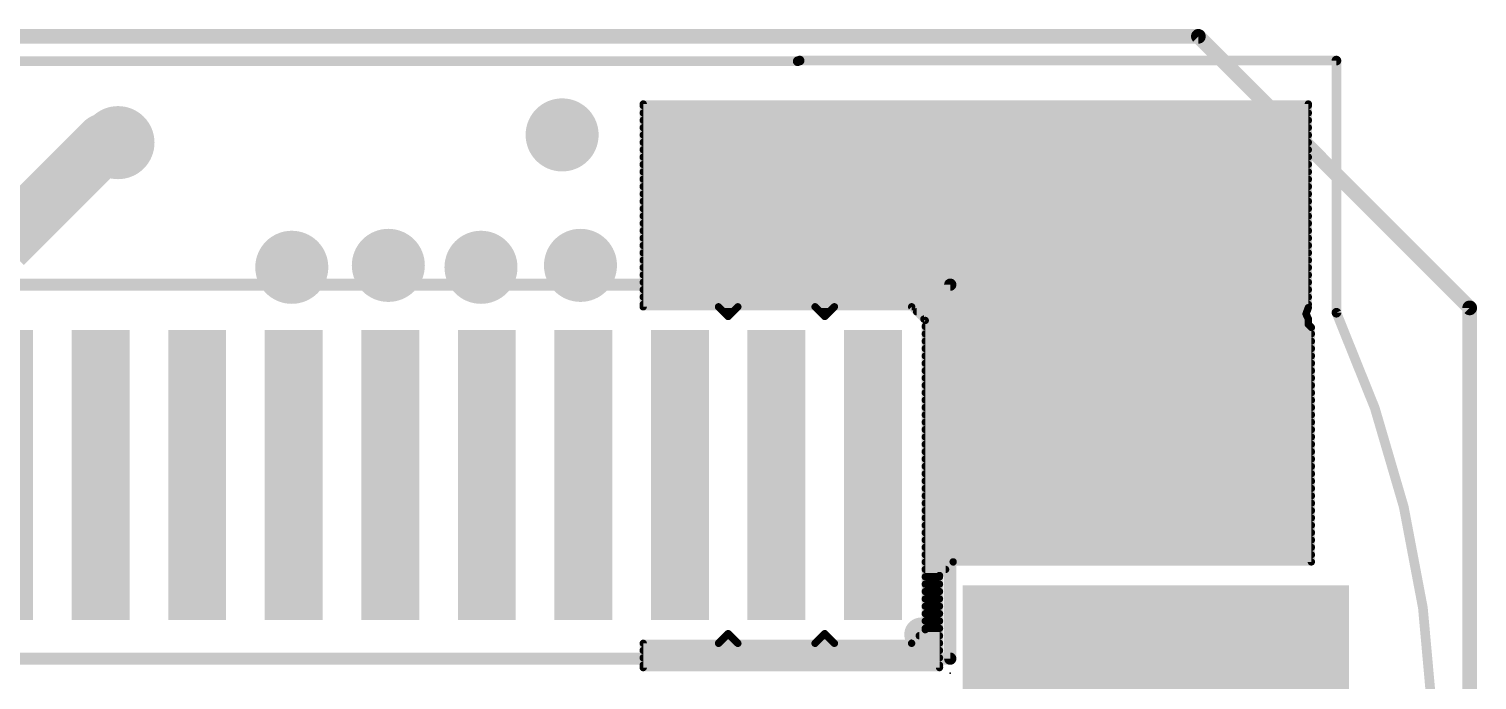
# Model space of a CAD drawing. Extents: x 82 to 105.8, y 80.8 to 99.8.
# Drawn here: x 90.79 to 105.79, y 93.04 to 99.78 of the extents above; entities that cross this region are included whole.
import ezdxf

# ---------------------------------------------------------------- set-up
doc = ezdxf.new("R2010")
doc.units = 0
for name, color, linetype in [('16', 132, 'CONTINUOUS'), ('18', 110, 'CONTINUOUS'), ('20', 31, 'CONTINUOUS'), ('22', 253, 'CONTINUOUS'), ('24', 53, 'CONTINUOUS')]:
    doc.layers.add(name, color=color, linetype=linetype)

# ---------------------------------------------------------------- blocks, each defined once
blk = doc.blocks.new('RECT')
blk.add_solid([(-0.5, -0.5), (0.5, -0.5), (-0.5, 0.5), (0.5, 0.5)])
blk = doc.blocks.new('PIE')
at = {"const_width": 0.5}
blk.add_lwpolyline([(0, -0.25, 1), (0, 0.25, 1), (0, -0.25)], format="xyb", dxfattribs=at)
blk = doc.blocks.new('ROUNDV')
at = {"const_width": 0.5}
blk.add_lwpolyline([(0, -0.25, 1), (0, 0.25, 1), (0, -0.25)], format="xyb", dxfattribs=at)

msp = doc.modelspace()

# ---------------------------------------------------------------- linework, layer by layer
at = {"layer": '16'}
for points, const_width in [([(86.49, 99.7), (102.9, 99.7)], 0.1524), ([(102.9, 99.7), (105.71, 96.89)], 0.1524), ([(97.15, 96.9013), (97.15, 99)], 0.0762), ([(97.15, 99), (104.0387, 99)], 0.0762), ([(97.15, 98.9838), (104.0387, 98.9838)], 0.0762), ([(104.0387, 99), (104.0387, 96.892)], 0.0762), ([(91.57, 98.6), (90.52, 97.55)], 0.6096), ([(91.71, 98.6), (91.57, 98.6)], 0.6096), ([(97.15, 98.9076), (104.0387, 98.9076)], 0.0762), ([(97.15, 98.8314), (104.0387, 98.8314)], 0.0762), ([(97.15, 98.7552), (104.0387, 98.7552)], 0.0762), ([(97.15, 98.679), (104.0387, 98.679)], 0.0762), ([(97.15, 98.6028), (104.0387, 98.6028)], 0.0762), ([(97.15, 98.5266), (104.0387, 98.5266)], 0.0762), ([(97.15, 98.4504), (104.0387, 98.4504)], 0.0762), ([(97.15, 98.3742), (104.0387, 98.3742)], 0.0762), ([(97.15, 98.298), (104.0387, 98.298)], 0.0762), ([(97.15, 98.2218), (104.0387, 98.2218)], 0.0762), ([(97.15, 98.1456), (104.0387, 98.1456)], 0.0762), ([(97.15, 98.0694), (104.0387, 98.0694)], 0.0762), ([(97.15, 97.9932), (104.0387, 97.9932)], 0.0762), ([(97.15, 97.917), (104.0387, 97.917)], 0.0762), ([(97.15, 97.8408), (104.0387, 97.8408)], 0.0762), ([(97.15, 97.7646), (104.0387, 97.7646)], 0.0762), ([(97.15, 97.6884), (104.0387, 97.6884)], 0.0762), ([(97.15, 97.6122), (104.0387, 97.6122)], 0.0762), ([(97.15, 97.536), (104.0387, 97.536)], 0.0762), ([(97.15, 97.4598), (104.0387, 97.4598)], 0.0762), ([(97.15, 97.3836), (104.0387, 97.3836)], 0.0762), ([(97.15, 97.3074), (104.0387, 97.3074)], 0.0762), ([(97.15, 97.2312), (104.0387, 97.2312)], 0.0762), ([(97.15, 97.155), (104.0387, 97.155)], 0.0762), ([(97.15, 97.0788), (104.0387, 97.0788)], 0.0762), ([(97.15, 97.0026), (104.0387, 97.0026)], 0.0762), ([(97.15, 96.9264), (104.0387, 96.9264)], 0.0762), ([(97.93, 96.9013), (97.15, 96.9013)], 0.0762), ([(98.03, 96.8012), (97.93, 96.9013)], 0.0762), ([(98.13, 96.9013), (98.03, 96.8012)], 0.0762), ([(98.93, 96.9013), (98.13, 96.9013)], 0.0762), ([(99.03, 96.8012), (98.93, 96.9013)], 0.0762), ([(99.13, 96.9013), (99.03, 96.8012)], 0.0762), ([(99.93, 96.9013), (99.13, 96.9013)], 0.0762), ([(100.0713, 96.76), (99.93, 96.9013)], 0.0762), ([(104.0387, 96.892), (104.0149, 96.8277)], 0.0762), ([(105.71, 96.89), (105.71, 80.9)], 0.1524), ([(97.981, 96.8502), (98.079, 96.8502)], 0.0762), ([(98.981, 96.8502), (99.079, 96.8502)], 0.0762), ([(99.981, 96.8502), (104.0233, 96.8502)], 0.0762), ([(100.0572, 96.774), (104.0387, 96.774)], 0.0762), ([(100.0713, 93.56), (100.0713, 96.76)], 0.0762), ([(104.0149, 96.8277), (104.0387, 96.7761)], 0.0762), ([(104.0387, 96.7761), (104.0387, 96.7193)], 0.0762), ([(104.0387, 96.7193), (104.07, 96.688)], 0.0762), ([(100.0713, 96.6978), (104.0602, 96.6978)], 0.0762), ([(100.0713, 96.6216), (104.07, 96.6216)], 0.0762), ([(104.07, 96.688), (104.07, 94.2613)], 0.0762), ([(100.0713, 96.5454), (104.07, 96.5454)], 0.0762), ([(100.0713, 96.4692), (104.07, 96.4692)], 0.0762), ([(100.0713, 96.393), (104.07, 96.393)], 0.0762), ([(100.0713, 96.3168), (104.07, 96.3168)], 0.0762), ([(100.0713, 96.2406), (104.07, 96.2406)], 0.0762), ([(100.0713, 96.1644), (104.07, 96.1644)], 0.0762), ([(100.0713, 96.0882), (104.07, 96.0882)], 0.0762), ([(100.0713, 96.012), (104.07, 96.012)], 0.0762), ([(100.0713, 95.9358), (104.07, 95.9358)], 0.0762), ([(100.0713, 95.8596), (104.07, 95.8596)], 0.0762), ([(100.0713, 95.7834), (104.07, 95.7834)], 0.0762), ([(100.0713, 95.7072), (104.07, 95.7072)], 0.0762), ([(100.0713, 95.631), (104.07, 95.631)], 0.0762), ([(100.0713, 95.5548), (104.07, 95.5548)], 0.0762), ([(100.0713, 95.4786), (104.07, 95.4786)], 0.0762), ([(100.0713, 95.4024), (104.07, 95.4024)], 0.0762), ([(100.0713, 95.3262), (104.07, 95.3262)], 0.0762), ([(100.0713, 95.25), (104.07, 95.25)], 0.0762), ([(100.0713, 95.1738), (104.07, 95.1738)], 0.0762), ([(100.0713, 95.0976), (104.07, 95.0976)], 0.0762), ([(100.0713, 95.0214), (104.07, 95.0214)], 0.0762), ([(100.0713, 94.9452), (104.07, 94.9452)], 0.0762), ([(100.0713, 94.869), (104.07, 94.869)], 0.0762), ([(100.0713, 94.7928), (104.07, 94.7928)], 0.0762), ([(100.0713, 94.7166), (104.07, 94.7166)], 0.0762), ([(100.0713, 94.6404), (104.07, 94.6404)], 0.0762), ([(100.0713, 94.5642), (104.07, 94.5642)], 0.0762), ([(100.0713, 94.488), (104.07, 94.488)], 0.0762), ([(100.0713, 94.4118), (104.07, 94.4118)], 0.0762), ([(100.0713, 94.3356), (104.07, 94.3356)], 0.0762), ([(100.0713, 94.2594), (100.3582, 94.2594)], 0.0762), ([(100.0713, 94.1832), (100.282, 94.1832)], 0.0762), ([(100.36, 94.2613), (100.2187, 94.12)], 0.0762), ([(104.07, 94.2613), (100.36, 94.2613)], 0.0762), ([(100.0713, 94.107), (100.2187, 94.107)], 0.0762), ([(100.0713, 94.0308), (100.2187, 94.0308)], 0.0762), ([(100.2187, 94.12), (100.2187, 93.1677)], 0.0762), ([(100.0713, 93.9546), (100.2187, 93.9546)], 0.0762), ([(100.0713, 93.8784), (100.2187, 93.8784)], 0.0762), ([(100.0713, 93.8022), (100.2187, 93.8022)], 0.0762), ([(100.0713, 93.726), (100.2187, 93.726)], 0.0762), ([(99.93, 93.4187), (100.0713, 93.56)], 0.0762), ([(100.0713, 93.6498), (100.2187, 93.6498)], 0.0762), ([(100.0713, 93.5736), (100.2187, 93.5736)], 0.0762), ([(97.15, 93.4187), (97.93, 93.4187)], 0.0762), ([(97.15, 93.1677), (97.15, 93.4187)], 0.0762), ([(97.93, 93.4187), (98.03, 93.5188)], 0.0762), ([(97.9325, 93.4212), (98.1275, 93.4212)], 0.0762), ([(98.0087, 93.4974), (98.0513, 93.4974)], 0.0762), ([(98.03, 93.5188), (98.13, 93.4187)], 0.0762), ([(98.13, 93.4187), (98.93, 93.4187)], 0.0762), ([(98.93, 93.4187), (99.03, 93.5188)], 0.0762), ([(98.9325, 93.4212), (99.1275, 93.4212)], 0.0762), ([(99.0087, 93.4974), (99.0513, 93.4974)], 0.0762), ([(99.03, 93.5188), (99.13, 93.4187)], 0.0762), ([(99.13, 93.4187), (99.93, 93.4187)], 0.0762), ([(99.9325, 93.4212), (100.2187, 93.4212)], 0.0762), ([(100.0087, 93.4974), (100.2187, 93.4974)], 0.0762), ([(97.15, 93.345), (100.2187, 93.345)], 0.0762), ([(97.15, 93.2688), (100.2187, 93.2688)], 0.0762), ([(97.15, 93.1926), (100.2187, 93.1926)], 0.0762), ([(100.2187, 93.1677), (97.15, 93.1677)], 0.0762)]:
    msp.add_lwpolyline(points, dxfattribs=dict(at, const_width=const_width))
for points, const_width in [([(102.9269, 99.7269, 1), (102.8731, 99.6731)], 0.0762), ([(102.9, 99.6619, 1), (102.9, 99.7381)], 0.0762), ([(97.169, 99, 1), (97.131, 99)], 0.0381), ([(97.15, 99.019, 1), (97.15, 98.981)], 0.0381), ([(97.15, 99.0028, 1), (97.15, 98.9648)], 0.0381), ([(104.0577, 99, 1), (104.0197, 99)], 0.0381), ([(104.0387, 98.981, 1), (104.0387, 99.019)], 0.0381), ([(104.0387, 98.9648, 1), (104.0387, 99.0028)], 0.0381), ([(91.57, 98.7524, 1), (91.57, 98.4476)], 0.3048), ([(91.6778, 98.4922, 1), (91.4622, 98.7078)], 0.3048), ([(91.71, 98.4476, 1), (91.71, 98.7524)], 0.3048), ([(97.15, 98.9266, 1), (97.15, 98.8886)], 0.0381), ([(97.15, 98.8504, 1), (97.15, 98.8124)], 0.0381), ([(104.0387, 98.8886, 1), (104.0387, 98.9266)], 0.0381), ([(104.0387, 98.8124, 1), (104.0387, 98.8504)], 0.0381), ([(97.15, 98.7742, 1), (97.15, 98.7362)], 0.0381), ([(97.15, 98.698, 1), (97.15, 98.66)], 0.0381), ([(104.0387, 98.7362, 1), (104.0387, 98.7742)], 0.0381), ([(104.0387, 98.66, 1), (104.0387, 98.698)], 0.0381), ([(97.15, 98.6218, 1), (97.15, 98.5838)], 0.0381), ([(97.15, 98.5456, 1), (97.15, 98.5076)], 0.0381), ([(104.0387, 98.5838, 1), (104.0387, 98.6218)], 0.0381), ([(104.0387, 98.5076, 1), (104.0387, 98.5456)], 0.0381), ([(97.15, 98.4694, 1), (97.15, 98.4314)], 0.0381), ([(97.15, 98.3932, 1), (97.15, 98.3552)], 0.0381), ([(104.0387, 98.4314, 1), (104.0387, 98.4694)], 0.0381), ([(104.0387, 98.3552, 1), (104.0387, 98.3932)], 0.0381), ([(97.15, 98.317, 1), (97.15, 98.279)], 0.0381), ([(97.15, 98.2408, 1), (97.15, 98.2028)], 0.0381), ([(104.0387, 98.279, 1), (104.0387, 98.317)], 0.0381), ([(104.0387, 98.2028, 1), (104.0387, 98.2408)], 0.0381), ([(97.15, 98.1646, 1), (97.15, 98.1266)], 0.0381), ([(97.15, 98.0884, 1), (97.15, 98.0504)], 0.0381), ([(104.0387, 98.1266, 1), (104.0387, 98.1646)], 0.0381), ([(104.0387, 98.0504, 1), (104.0387, 98.0884)], 0.0381), ([(97.15, 98.0122, 1), (97.15, 97.9742)], 0.0381), ([(97.15, 97.936, 1), (97.15, 97.898)], 0.0381), ([(104.0387, 97.9742, 1), (104.0387, 98.0122)], 0.0381), ([(104.0387, 97.898, 1), (104.0387, 97.936)], 0.0381), ([(97.15, 97.8598, 1), (97.15, 97.8218)], 0.0381), ([(97.15, 97.7836, 1), (97.15, 97.7456)], 0.0381), ([(104.0387, 97.8218, 1), (104.0387, 97.8598)], 0.0381), ([(104.0387, 97.7456, 1), (104.0387, 97.7836)], 0.0381), ([(97.15, 97.7074, 1), (97.15, 97.6694)], 0.0381), ([(97.15, 97.6312, 1), (97.15, 97.5932)], 0.0381), ([(104.0387, 97.6694, 1), (104.0387, 97.7074)], 0.0381), ([(104.0387, 97.5932, 1), (104.0387, 97.6312)], 0.0381), ([(97.15, 97.555, 1), (97.15, 97.517)], 0.0381), ([(97.15, 97.4788, 1), (97.15, 97.4408)], 0.0381), ([(104.0387, 97.517, 1), (104.0387, 97.555)], 0.0381), ([(104.0387, 97.4408, 1), (104.0387, 97.4788)], 0.0381), ([(97.15, 97.4026, 1), (97.15, 97.3646)], 0.0381), ([(97.15, 97.3264, 1), (97.15, 97.2884)], 0.0381), ([(104.0387, 97.3646, 1), (104.0387, 97.4026)], 0.0381), ([(104.0387, 97.2884, 1), (104.0387, 97.3264)], 0.0381), ([(97.15, 97.2502, 1), (97.15, 97.2122)], 0.0381), ([(97.15, 97.174, 1), (97.15, 97.136)], 0.0381), ([(104.0387, 97.2122, 1), (104.0387, 97.2502)], 0.0381), ([(104.0387, 97.136, 1), (104.0387, 97.174)], 0.0381), ([(97.15, 97.0978, 1), (97.15, 97.0598)], 0.0381), ([(97.15, 97.0216, 1), (97.15, 96.9836)], 0.0381), ([(104.0387, 97.0598, 1), (104.0387, 97.0978)], 0.0381), ([(104.0387, 96.9836, 1), (104.0387, 97.0216)], 0.0381), ([(97.15, 96.9203, 1), (97.15, 96.8822)], 0.0381), ([(97.15, 96.9454, 1), (97.15, 96.9074)], 0.0381), ([(97.131, 96.9013, 1), (97.169, 96.9013)], 0.0381), ([(97.9434, 96.9148, 1), (97.9165, 96.8878)], 0.0381), ([(97.93, 96.8822, 1), (97.93, 96.9203)], 0.0381), ([(98.13, 96.9203, 1), (98.13, 96.8822)], 0.0381), ([(98.1435, 96.8878, 1), (98.1166, 96.9148)], 0.0381), ([(98.9434, 96.9148, 1), (98.9165, 96.8878)], 0.0381), ([(98.93, 96.8822, 1), (98.93, 96.9203)], 0.0381), ([(99.13, 96.9203, 1), (99.13, 96.8822)], 0.0381), ([(99.1435, 96.8878, 1), (99.1166, 96.9148)], 0.0381), ([(99.9434, 96.9148, 1), (99.9165, 96.8878)], 0.0381), ([(99.93, 96.8822, 1), (99.93, 96.9203)], 0.0381), ([(104.0197, 96.892, 1), (104.0577, 96.892)], 0.0381), ([(104.0566, 96.8854, 1), (104.0208, 96.8986)], 0.0381), ([(104.0387, 96.9074, 1), (104.0387, 96.9454)], 0.0381), ([(105.7481, 96.89, 1), (105.6719, 96.89)], 0.0762), ([(105.6831, 96.8631, 1), (105.7369, 96.9169)], 0.0762), ([(97.981, 96.8692, 1), (97.981, 96.8312)], 0.0381), ([(98.0165, 96.8147, 1), (98.0435, 96.7878)], 0.0381), ([(98.0165, 96.7878, 1), (98.0435, 96.8147)], 0.0381), ([(98.079, 96.8312, 1), (98.079, 96.8692)], 0.0381), ([(98.981, 96.8692, 1), (98.981, 96.8312)], 0.0381), ([(99.0165, 96.8147, 1), (99.0435, 96.7878)], 0.0381), ([(99.0165, 96.7878, 1), (99.0435, 96.8147)], 0.0381), ([(99.079, 96.8312, 1), (99.079, 96.8692)], 0.0381), ([(99.981, 96.8692, 1), (99.981, 96.8312)], 0.0381), ([(100.0572, 96.793, 1), (100.0572, 96.755)], 0.0381), ([(100.0903, 96.76, 1), (100.0522, 96.76)], 0.0381), ([(100.0578, 96.7465, 1), (100.0848, 96.7734)], 0.0381), ([(104.0322, 96.8356, 1), (103.9976, 96.8197)], 0.0381), ([(103.9971, 96.8343, 1), (104.0328, 96.8211)], 0.0381), ([(104.0522, 96.7328, 1), (104.0252, 96.7058)], 0.0381), ([(104.0577, 96.7761, 1), (104.0197, 96.7761)], 0.0381), ([(104.0214, 96.7681, 1), (104.056, 96.784)], 0.0381), ([(104.0233, 96.8312, 1), (104.0233, 96.8692)], 0.0381), ([(104.0387, 96.755, 1), (104.0387, 96.793)], 0.0381), ([(100.0713, 96.7168, 1), (100.0713, 96.6788)], 0.0381), ([(100.0713, 96.6406, 1), (100.0713, 96.6026)], 0.0381), ([(104.0197, 96.7193, 1), (104.0577, 96.7193)], 0.0381), ([(104.0891, 96.688, 1), (104.051, 96.688)], 0.0381), ([(104.0565, 96.6745, 1), (104.0835, 96.7015)], 0.0381), ([(104.0602, 96.6788, 1), (104.0602, 96.7168)], 0.0381), ([(104.07, 96.6026, 1), (104.07, 96.6406)], 0.0381), ([(100.0713, 96.5644, 1), (100.0713, 96.5264)], 0.0381), ([(100.0713, 96.4882, 1), (100.0713, 96.4502)], 0.0381), ([(104.07, 96.5264, 1), (104.07, 96.5644)], 0.0381), ([(104.07, 96.4502, 1), (104.07, 96.4882)], 0.0381), ([(100.0713, 96.412, 1), (100.0713, 96.374)], 0.0381), ([(100.0713, 96.3358, 1), (100.0713, 96.2978)], 0.0381), ([(104.07, 96.374, 1), (104.07, 96.412)], 0.0381), ([(104.07, 96.2978, 1), (104.07, 96.3358)], 0.0381), ([(100.0713, 96.2596, 1), (100.0713, 96.2216)], 0.0381), ([(100.0713, 96.1834, 1), (100.0713, 96.1454)], 0.0381), ([(104.07, 96.2216, 1), (104.07, 96.2596)], 0.0381), ([(104.07, 96.1454, 1), (104.07, 96.1834)], 0.0381), ([(100.0713, 96.1072, 1), (100.0713, 96.0692)], 0.0381), ([(100.0713, 96.031, 1), (100.0713, 95.993)], 0.0381), ([(104.07, 96.0692, 1), (104.07, 96.1072)], 0.0381), ([(104.07, 95.993, 1), (104.07, 96.031)], 0.0381), ([(100.0713, 95.9548, 1), (100.0713, 95.9168)], 0.0381), ([(100.0713, 95.8786, 1), (100.0713, 95.8406)], 0.0381), ([(104.07, 95.9168, 1), (104.07, 95.9548)], 0.0381), ([(104.07, 95.8406, 1), (104.07, 95.8786)], 0.0381), ([(100.0713, 95.8024, 1), (100.0713, 95.7644)], 0.0381), ([(100.0713, 95.7262, 1), (100.0713, 95.6882)], 0.0381), ([(104.07, 95.7644, 1), (104.07, 95.8024)], 0.0381), ([(104.07, 95.6882, 1), (104.07, 95.7262)], 0.0381), ([(100.0713, 95.65, 1), (100.0713, 95.612)], 0.0381), ([(100.0713, 95.5738, 1), (100.0713, 95.5358)], 0.0381), ([(104.07, 95.612, 1), (104.07, 95.65)], 0.0381), ([(104.07, 95.5358, 1), (104.07, 95.5738)], 0.0381), ([(100.0713, 95.4976, 1), (100.0713, 95.4596)], 0.0381), ([(100.0713, 95.4214, 1), (100.0713, 95.3834)], 0.0381), ([(104.07, 95.4596, 1), (104.07, 95.4976)], 0.0381), ([(104.07, 95.3834, 1), (104.07, 95.4214)], 0.0381), ([(100.0713, 95.3452, 1), (100.0713, 95.3072)], 0.0381), ([(100.0713, 95.269, 1), (100.0713, 95.231)], 0.0381), ([(104.07, 95.3072, 1), (104.07, 95.3452)], 0.0381), ([(104.07, 95.231, 1), (104.07, 95.269)], 0.0381), ([(100.0713, 95.1928, 1), (100.0713, 95.1548)], 0.0381), ([(100.0713, 95.1166, 1), (100.0713, 95.0786)], 0.0381), ([(104.07, 95.1548, 1), (104.07, 95.1928)], 0.0381), ([(104.07, 95.0786, 1), (104.07, 95.1166)], 0.0381), ([(100.0713, 95.0404, 1), (100.0713, 95.0024)], 0.0381), ([(100.0713, 94.9642, 1), (100.0713, 94.9262)], 0.0381), ([(104.07, 95.0024, 1), (104.07, 95.0404)], 0.0381), ([(104.07, 94.9262, 1), (104.07, 94.9642)], 0.0381), ([(100.0713, 94.888, 1), (100.0713, 94.85)], 0.0381), ([(100.0713, 94.8118, 1), (100.0713, 94.7738)], 0.0381), ([(104.07, 94.85, 1), (104.07, 94.888)], 0.0381), ([(104.07, 94.7738, 1), (104.07, 94.8118)], 0.0381), ([(100.0713, 94.7356, 1), (100.0713, 94.6976)], 0.0381), ([(100.0713, 94.6594, 1), (100.0713, 94.6214)], 0.0381), ([(104.07, 94.6976, 1), (104.07, 94.7356)], 0.0381), ([(104.07, 94.6214, 1), (104.07, 94.6594)], 0.0381), ([(100.0713, 94.5832, 1), (100.0713, 94.5452)], 0.0381), ([(100.0713, 94.507, 1), (100.0713, 94.469)], 0.0381), ([(104.07, 94.5452, 1), (104.07, 94.5832)], 0.0381), ([(104.07, 94.469, 1), (104.07, 94.507)], 0.0381), ([(100.0713, 94.4308, 1), (100.0713, 94.3928)], 0.0381), ([(100.0713, 94.3546, 1), (100.0713, 94.3166)], 0.0381), ([(104.07, 94.3928, 1), (104.07, 94.4308)], 0.0381), ([(104.07, 94.3166, 1), (104.07, 94.3546)], 0.0381), ([(100.0713, 94.2784, 1), (100.0713, 94.2404)], 0.0381), ([(100.0713, 94.2022, 1), (100.0713, 94.1642)], 0.0381), ([(100.282, 94.1642, 1), (100.282, 94.2022)], 0.0381), ([(100.36, 94.2803, 1), (100.36, 94.2422)], 0.0381), ([(100.3735, 94.2478, 1), (100.3466, 94.2748)], 0.0381), ([(100.3582, 94.2404, 1), (100.3582, 94.2784)], 0.0381), ([(104.051, 94.2613, 1), (104.0891, 94.2613)], 0.0381), ([(104.07, 94.2422, 1), (104.07, 94.2803)], 0.0381), ([(100.0713, 94.126, 1), (100.0713, 94.088)], 0.0381), ([(100.0713, 94.0498, 1), (100.0713, 94.0118)], 0.0381), ([(100.2052, 94.1334, 1), (100.2322, 94.1065)], 0.0381), ([(100.2377, 94.12, 1), (100.1997, 94.12)], 0.0381), ([(100.2187, 94.088, 1), (100.2187, 94.126)], 0.0381), ([(100.2187, 94.0118, 1), (100.2187, 94.0498)], 0.0381), ([(100.0713, 93.9736, 1), (100.0713, 93.9356)], 0.0381), ([(100.0713, 93.8974, 1), (100.0713, 93.8594)], 0.0381), ([(100.2187, 93.9356, 1), (100.2187, 93.9736)], 0.0381), ([(100.2187, 93.8594, 1), (100.2187, 93.8974)], 0.0381), ([(100.0713, 93.8212, 1), (100.0713, 93.7832)], 0.0381), ([(100.0713, 93.745, 1), (100.0713, 93.707)], 0.0381), ([(100.2187, 93.7832, 1), (100.2187, 93.8212)], 0.0381), ([(100.2187, 93.707, 1), (100.2187, 93.745)], 0.0381), ([(100.0713, 93.6688, 1), (100.0713, 93.6308)], 0.0381), ([(100.0713, 93.5926, 1), (100.0713, 93.5546)], 0.0381), ([(100.0848, 93.5466, 1), (100.0578, 93.5735)], 0.0381), ([(100.2187, 93.6308, 1), (100.2187, 93.6688)], 0.0381), ([(100.2187, 93.5546, 1), (100.2187, 93.5926)], 0.0381), ([(97.15, 93.4377, 1), (97.15, 93.3997)], 0.0381), ([(97.169, 93.4187, 1), (97.131, 93.4187)], 0.0381), ([(97.9165, 93.4322, 1), (97.9434, 93.4052)], 0.0381), ([(97.9325, 93.4402, 1), (97.9325, 93.4022)], 0.0381), ([(97.93, 93.3997, 1), (97.93, 93.4377)], 0.0381), ([(98.0087, 93.5164, 1), (98.0087, 93.4784)], 0.0381), ([(98.0435, 93.5322, 1), (98.0165, 93.5053)], 0.0381), ([(98.0435, 93.5053, 1), (98.0165, 93.5322)], 0.0381), ([(98.0513, 93.4784, 1), (98.0513, 93.5164)], 0.0381), ([(98.13, 93.4377, 1), (98.13, 93.3997)], 0.0381), ([(98.1166, 93.4052, 1), (98.1435, 93.4322)], 0.0381), ([(98.1275, 93.4022, 1), (98.1275, 93.4402)], 0.0381), ([(98.9165, 93.4322, 1), (98.9434, 93.4052)], 0.0381), ([(98.9325, 93.4402, 1), (98.9325, 93.4022)], 0.0381), ([(98.93, 93.3997, 1), (98.93, 93.4377)], 0.0381), ([(99.0087, 93.5164, 1), (99.0087, 93.4784)], 0.0381), ([(99.0435, 93.5322, 1), (99.0165, 93.5053)], 0.0381), ([(99.0435, 93.5053, 1), (99.0165, 93.5322)], 0.0381), ([(99.0513, 93.4784, 1), (99.0513, 93.5164)], 0.0381), ([(99.13, 93.4377, 1), (99.13, 93.3997)], 0.0381), ([(99.1166, 93.4052, 1), (99.1435, 93.4322)], 0.0381), ([(99.1275, 93.4022, 1), (99.1275, 93.4402)], 0.0381), ([(99.9165, 93.4322, 1), (99.9434, 93.4052)], 0.0381), ([(99.9325, 93.4402, 1), (99.9325, 93.4022)], 0.0381), ([(99.93, 93.3997, 1), (99.93, 93.4377)], 0.0381), ([(100.0087, 93.5164, 1), (100.0087, 93.4784)], 0.0381), ([(100.0522, 93.56, 1), (100.0903, 93.56)], 0.0381), ([(100.2187, 93.4784, 1), (100.2187, 93.5164)], 0.0381), ([(100.2187, 93.4022, 1), (100.2187, 93.4402)], 0.0381), ([(97.15, 93.364, 1), (97.15, 93.326)], 0.0381), ([(97.15, 93.2878, 1), (97.15, 93.2498)], 0.0381), ([(100.2187, 93.326, 1), (100.2187, 93.364)], 0.0381), ([(100.2187, 93.2498, 1), (100.2187, 93.2878)], 0.0381), ([(97.15, 93.1867, 1), (97.15, 93.1486)], 0.0381), ([(97.15, 93.2116, 1), (97.15, 93.1736)], 0.0381), ([(97.131, 93.1677, 1), (97.169, 93.1677)], 0.0381), ([(100.1997, 93.1677, 1), (100.2377, 93.1677)], 0.0381), ([(100.2187, 93.1736, 1), (100.2187, 93.2116)], 0.0381), ([(100.2187, 93.1486, 1), (100.2187, 93.1867)], 0.0381)]:
    msp.add_lwpolyline(points, format="xyb", dxfattribs=dict(at, const_width=const_width))
at = {"layer": '20', "const_width": 0.1}
for points in [[(89.25, 99.4426), (98.75, 99.4426)], [(98.77, 99.4493), (98.75, 99.4426)], [(98.77, 99.4493), (104.33, 99.4493)], [(104.33, 99.4493), (104.33, 96.84)]]:
    msp.add_lwpolyline(points, dxfattribs=at)
at = {"layer": '20'}
for points, const_width in [([(98.7421, 99.4663, 1), (98.7579, 99.4189)], 0.05), ([(98.77, 99.4743, 1), (98.77, 99.4243)], 0.05), ([(98.75, 99.4176, 1), (98.75, 99.4676)], 0.05), ([(98.7779, 99.4255, 1), (98.7621, 99.473)], 0.05), ([(104.355, 99.4493, 1), (104.305, 99.4493)], 0.05), ([(104.33, 99.4243, 1), (104.33, 99.4743)], 0.05), ([(84.53, 96.84, 1.5617), (104.33, 96.84)], 0.1), ([(104.3527, 96.8504, 1), (104.3073, 96.8295)], 0.05), ([(104.305, 96.84, 1), (104.355, 96.84)], 0.05)]:
    msp.add_lwpolyline(points, format="xyb", dxfattribs=dict(at, const_width=const_width))
at = {"layer": '22', "const_width": 0.127}
for points in [[(100.33, 97.13), (88.73, 97.13)], [(100.33, 93.26), (100.33, 97.13)], [(88.73, 93.26), (100.33, 93.26)]]:
    msp.add_lwpolyline(points, dxfattribs=at)
at = {"layer": '22'}
for points, const_width in [([(100.3618, 97.13, 1), (100.2982, 97.13)], 0.0635), ([(100.33, 97.0983, 1), (100.33, 97.1618)], 0.0635), ([(100.03, 93.41, 1), (100.03, 93.61, 1), (100.03, 93.41)], 0.1524), ([(100.2982, 93.26, 1), (100.3618, 93.26)], 0.0635), ([(100.33, 93.2283, 1), (100.33, 93.2918)], 0.0635)]:
    msp.add_lwpolyline(points, format="xyb", dxfattribs=dict(at, const_width=const_width))
at = {"layer": '24'}
msp.add_point((100.33, 93.11), dxfattribs=at)

# ---------------------------------------------------------------- block references
at = {"layer": '16', "xscale": 0.6, "yscale": 3, "rotation": 180}
for p in [(90.53, 95.16), (91.53, 95.16), (92.53, 95.16), (93.53, 95.16), (94.53, 95.16), (95.53, 95.16), (96.53, 95.16), (97.53, 95.16), (98.53, 95.16), (99.53, 95.16)]:
    msp.add_blockref('RECT', p, dxfattribs=at)
at = {"layer": '16'}
for name, p, xscale, yscale in [('RECT', (102.46, 92.52), 4, 3), ('PIE', (102.67, 92.46), 2.54, 2.54)]:
    msp.add_blockref(name, p, dxfattribs=dict(at, xscale=xscale, yscale=yscale))
at = {"layer": '18', "xscale": 0.7564, "yscale": 0.7564}
for p in [(96.31, 98.68), (96.31, 98.68), (91.71, 98.6), (91.71, 98.6), (101.6, 97.85), (101.6, 97.85), (99.39, 97.65), (99.39, 97.65), (93.51, 97.31), (93.51, 97.31), (94.51, 97.33), (94.51, 97.33), (95.4696, 97.31), (95.4696, 97.31), (96.5, 97.33), (96.5, 97.33), (100.61, 96.9), (100.61, 96.9), (102.7, 96.6), (102.7, 96.6), (101.17, 95.7), (101.17, 95.7), (102.7, 95.1), (102.7, 95.1)]:
    msp.add_blockref('ROUNDV', p, dxfattribs=at)

doc.saveas('drawing.dxf')
